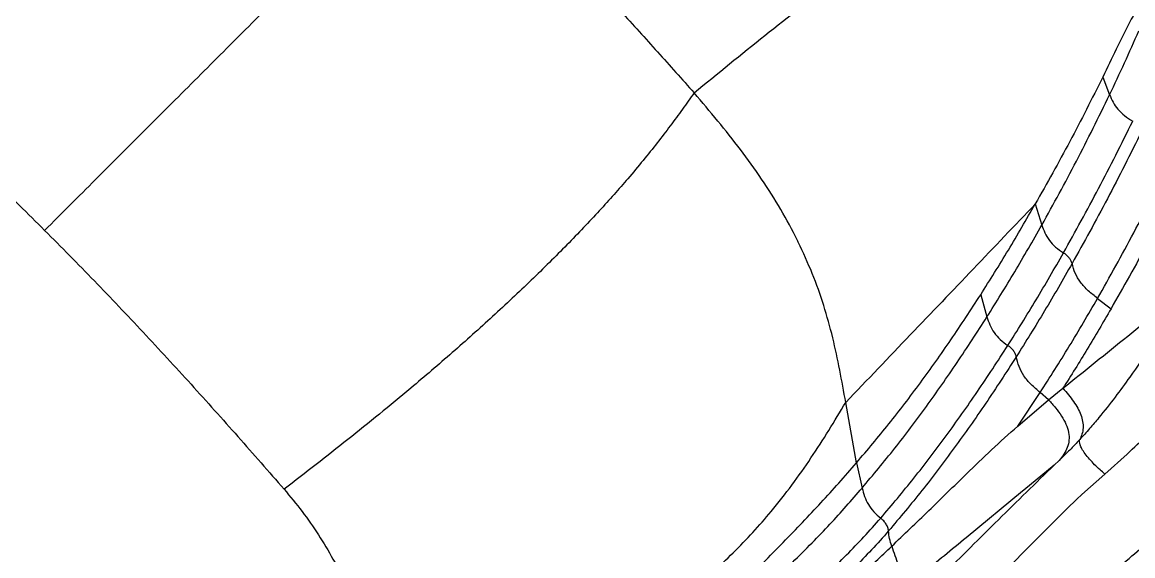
# Model space of a CAD drawing. Extents: x 1076 to 1148, y 508 to 635.
# Drawn here: x 1120.28 to 1136.08, y 560 to 567.59 of the extents above; entities that cross this region are included whole.
import ezdxf

# ---------------------------------------------------------------- set-up
doc = ezdxf.new("R2010")
doc.units = 0
doc.header["$MEASUREMENT"] = 0
doc.layers.add('1', color=4, linetype='Continuous')

# ---------------------------------------------------------------- blocks, each defined once
blk = doc.blocks.new('2026 TX')
at = {"layer": '1', "color": 3}
for p, q in [((59.892, 47.021), (59.988, 46.769)), ((58.931, 45.215), (58.931, 45.214)), ((58.931, 45.215), (59.024, 44.915)), ((58.154, 43.924), (58.244, 43.607)), ((59.817, 43.87), (60.008, 43.724)), ((59.817, 43.87), (59.817, 43.87)), ((58.682, 42.055), (58.999, 42.53)), ((58.999, 42.53), (58.999, 42.53)), ((59.121, 42.427), (58.999, 42.53)), ((59.121, 42.427), (59.323, 42.592)), ((56.388, 41.532), (56.235, 42.391)), ((58.682, 42.055), (59.121, 42.427)), ((59.27, 41.566), (59.201, 41.499)), ((59.921, 41.371), (60.237, 41.656)), ((56.388, 41.532), (56.468, 41.173)), ((59.201, 41.499), (58.768, 41.142)), ((59.592, 41.081), (59.921, 41.371)), ((58.75, 41.126), (57.95, 40.466)), ((58.768, 41.142), (58.75, 41.126)), ((59.521, 41.015), (59.592, 41.081))]:
    blk.add_line(p, q, dxfattribs=at)
for points, knots in [([(54.078, 46.796), (54.414, 47.071), (55.084, 47.621), (56.093, 48.4), (57.101, 49.144), (58.108, 49.854), (58.774, 50.297), (59.107, 50.518)], [0, 0, 0, 0, 0.2, 0.4, 0.6, 0.8, 1, 1, 1, 1]), ([(44.839, 44.839), (44.96, 44.96), (45.198, 45.198), (45.558, 45.558), (45.919, 45.919), (46.283, 46.283), (46.649, 46.649), (47.016, 47.016), (47.382, 47.382), (47.743, 47.743), (48.096, 48.096), (48.437, 48.437), (48.763, 48.763), (49.072, 49.072), (49.361, 49.361), (49.629, 49.629), (49.878, 49.878), (50.028, 50.028), (50.104, 50.104)], [0, 0, 0, 0, 0.06545, 0.12975, 0.193245, 0.256184, 0.318746, 0.381048, 0.443153, 0.505087, 0.566852, 0.628454, 0.689927, 0.751353, 0.812868, 0.874661, 0.936959, 1, 1, 1, 1]), ([(41.157, 48.245), (41.406, 48.027), (41.905, 47.591), (42.651, 46.923), (43.39, 46.243), (44.122, 45.549), (44.6, 45.076), (44.839, 44.839)], [0, 0, 0, 0, 0.200002, 0.400004, 0.600003, 0.800002, 1, 1, 1, 1]), ([(60.467, 48.158), (60.402, 48.039), (60.272, 47.802), (60.083, 47.418), (59.955, 47.153), (59.892, 47.021)], [0, 0, 0, 0, 0.33332, 0.66665, 1, 1, 1, 1]), ([(53.033, 47.959), (53.208, 47.765), (53.559, 47.378), (53.905, 46.99), (54.078, 46.796)], [0, 0, 0, 0, 0.5000004, 1, 1, 1, 1]), ([(59.988, 46.769), (60.06, 46.92), (60.202, 47.221), (60.337, 47.524), (60.404, 47.676)], [0, 0, 0, 0, 0.500002, 1, 1, 1, 1]), ([(59.892, 47.021), (59.737, 46.714), (59.427, 46.098), (59.097, 45.509), (58.931, 45.215)], [0, 0, 0, 0, 0.499996, 1, 1, 1, 1]), ([(54.078, 46.796), (54.023, 46.718), (53.913, 46.564), (53.74, 46.328), (53.556, 46.087), (53.356, 45.837), (53.151, 45.591), (52.941, 45.351), (52.731, 45.118), (52.507, 44.879), (52.27, 44.634), (52.021, 44.383), (51.76, 44.129), (51.491, 43.872), (51.213, 43.614), (50.928, 43.356), (50.638, 43.099), (50.344, 42.845), (49.998, 42.551), (49.599, 42.222), (49.15, 41.86), (48.698, 41.505), (48.397, 41.273), (48.245, 41.157)], [0, 0, 0, 0, 0.0520927, 0.1032998, 0.1537901, 0.2037132, 0.2532141, 0.294247, 0.3351588, 0.3760135, 0.4168624, 0.4577423, 0.4986773, 0.5396802, 0.5807569, 0.6219103, 0.6631456, 0.7044742, 0.7459171, 0.8083637, 0.8713286, 0.9350789, 1, 1, 1, 1]), ([(55.56, 44.672), (55.556, 44.68), (55.479, 44.837), (55.315, 45.14), (55.042, 45.571), (54.74, 45.99), (54.417, 46.397), (54.191, 46.663), (54.078, 46.796)], [0, 0, 0, 0, 0.0098523, 0.2070196, 0.4045666, 0.602485, 0.80083, 1, 1, 1, 1]), ([(59.024, 44.915), (59.189, 45.214), (59.52, 45.814), (59.832, 46.451), (59.988, 46.769)], [0, 0, 0, 0, 0.5, 1, 1, 1, 1]), ([(59.988, 46.769), (60.003, 46.733), (60.033, 46.663), (60.101, 46.561), (60.199, 46.468), (60.277, 46.419), (60.317, 46.394)], [0, 0, 0, 0, 0.255516, 0.503459, 0.748285, 1, 1, 1, 1]), ([(59.332, 44.52), (59.5, 44.822), (59.836, 45.426), (60.157, 46.071), (60.317, 46.394)], [0, 0, 0, 0, 0.5, 1, 1, 1, 1]), ([(60.446, 46.25), (60.284, 45.927), (59.96, 45.28), (59.623, 44.671), (59.454, 44.367)], [0, 0, 0, 0, 0.5, 1, 1, 1, 1]), ([(59.817, 43.87), (59.99, 44.178), (60.336, 44.795), (60.663, 45.45), (60.826, 45.777)], [0, 0, 0, 0, 0.500002, 1, 1, 1, 1]), ([(61.041, 45.625), (60.872, 45.301), (60.534, 44.651), (60.183, 44.033), (60.008, 43.724)], [0, 0, 0, 0, 0.499996, 1, 1, 1, 1]), ([(58.931, 45.214), (58.639, 44.908), (58.054, 44.295), (57.156, 43.355), (56.542, 42.712), (56.235, 42.391)], [0, 0, 0, 0, 0.333334, 0.666667, 1, 1, 1, 1]), ([(58.154, 43.924), (58.286, 44.133), (58.55, 44.552), (58.804, 44.994), (58.931, 45.214)], [0, 0, 0, 0, 0.5, 1, 1, 1, 1]), ([(58.244, 43.607), (58.376, 43.82), (58.641, 44.244), (58.896, 44.691), (59.024, 44.915)], [0, 0, 0, 0, 0.5, 1, 1, 1, 1]), ([(59.024, 44.915), (59.037, 44.877), (59.063, 44.804), (59.126, 44.696), (59.218, 44.598), (59.294, 44.546), (59.332, 44.519)], [0, 0, 0, 0, 0.255695, 0.503918, 0.748662, 1, 1, 1, 1]), ([(44.839, 44.839), (45.076, 44.6), (45.549, 44.122), (46.243, 43.39), (46.923, 42.651), (47.591, 41.905), (48.027, 41.406), (48.245, 41.157)], [0, 0, 0, 0, 0.199998, 0.399997, 0.599996, 0.799998, 1, 1, 1, 1]), ([(56.235, 42.391), (56.207, 42.544), (56.153, 42.851), (56.054, 43.312), (55.926, 43.77), (55.767, 44.226), (55.629, 44.523), (55.56, 44.672)], [0, 0, 0, 0, 0.201187, 0.401395, 0.601049, 0.800483, 1, 1, 1, 1]), ([(58.541, 43.201), (58.675, 43.415), (58.944, 43.844), (59.203, 44.294), (59.332, 44.519)], [0, 0, 0, 0, 0.500001, 1, 1, 1, 1]), ([(59.454, 44.367), (59.449, 44.381), (59.44, 44.409), (59.412, 44.45), (59.376, 44.488), (59.347, 44.509), (59.332, 44.52)], [0, 0, 0, 0, 0.250723, 0.499992, 0.749265, 1, 1, 1, 1]), ([(59.454, 44.367), (59.325, 44.14), (59.065, 43.688), (58.796, 43.257), (58.661, 43.041)], [0, 0, 0, 0, 0.499998, 1, 1, 1, 1]), ([(59.817, 43.87), (59.772, 43.906), (59.683, 43.977), (59.57, 44.098), (59.493, 44.231), (59.467, 44.321), (59.454, 44.367)], [0, 0, 0, 0, 0.254329, 0.501767, 0.747441, 1, 1, 1, 1]), ([(59.323, 42.592), (59.63, 42.839), (60.245, 43.334), (60.863, 43.832), (61.172, 44.08)], [0, 0, 0, 0, 0.499999, 1, 1, 1, 1]), ([(61.172, 44.08), (61.077, 43.935), (60.887, 43.644), (60.595, 43.205), (60.382, 42.902), (60.275, 42.751)], [0, 0, 0, 0, 0.333352, 0.666692, 1, 1, 1, 1]), ([(56.388, 41.532), (56.543, 41.714), (56.851, 42.079), (57.298, 42.666), (57.734, 43.278), (58.014, 43.708), (58.154, 43.924)], [0, 0, 0, 0, 0.25, 0.499998, 0.749999, 1, 1, 1, 1]), ([(58.999, 42.53), (59.138, 42.748), (59.417, 43.184), (59.683, 43.641), (59.817, 43.87)], [0, 0, 0, 0, 0.500001, 1, 1, 1, 1]), ([(56.468, 41.173), (56.623, 41.359), (56.934, 41.731), (57.383, 42.329), (57.821, 42.952), (58.103, 43.389), (58.244, 43.607)], [0, 0, 0, 0, 0.2499981, 0.4999978, 0.7499986, 1, 1, 1, 1]), ([(58.244, 43.607), (58.256, 43.569), (58.281, 43.494), (58.342, 43.384), (58.43, 43.283), (58.503, 43.229), (58.541, 43.201)], [0, 0, 0, 0, 0.255744, 0.504133, 0.748914, 1, 1, 1, 1]), ([(60.008, 43.724), (59.896, 43.531), (59.673, 43.146), (59.44, 42.776), (59.323, 42.592)], [0, 0, 0, 0, 0.499952, 1, 1, 1, 1]), ([(56.732, 40.743), (56.89, 40.931), (57.207, 41.307), (57.664, 41.911), (58.11, 42.539), (58.397, 42.98), (58.541, 43.201)], [0, 0, 0, 0, 0.2499981, 0.4999977, 0.7499986, 1, 1, 1, 1]), ([(58.661, 43.041), (58.656, 43.056), (58.647, 43.085), (58.62, 43.128), (58.585, 43.168), (58.555, 43.19), (58.541, 43.201)], [0, 0, 0, 0, 0.250737, 0.499986, 0.749242, 1, 1, 1, 1]), ([(58.661, 43.041), (58.517, 42.819), (58.229, 42.374), (57.781, 41.74), (57.322, 41.131), (57.003, 40.752), (56.844, 40.562)], [0, 0, 0, 0, 0.25, 0.500002, 0.750003, 1, 1, 1, 1]), ([(58.999, 42.53), (58.956, 42.568), (58.871, 42.641), (58.765, 42.766), (58.693, 42.903), (58.672, 42.995), (58.661, 43.041)], [0, 0, 0, 0, 0.254401, 0.50207, 0.747751, 1, 1, 1, 1]), ([(60.275, 42.751), (60.207, 42.656), (60.07, 42.468), (59.913, 42.272), (59.835, 42.174)], [0, 0, 0, 0, 0.500052, 1, 1, 1, 1]), ([(59.323, 42.592), (59.35, 42.561), (59.403, 42.5), (59.475, 42.406), (59.536, 42.31), (59.581, 42.214), (59.608, 42.118), (59.613, 42.025), (59.598, 41.938), (59.575, 41.887), (59.563, 41.861)], [0, 0, 0, 0, 0.137378, 0.271258, 0.399359, 0.521276, 0.638737, 0.755206, 0.874659, 1, 1, 1, 1]), ([(49.847, 37.645), (50.014, 37.695), (50.346, 37.795), (50.844, 37.96), (51.34, 38.143), (51.776, 38.327), (52.153, 38.504), (52.473, 38.668), (52.787, 38.844), (53.095, 39.031), (53.395, 39.228), (53.706, 39.45), (54.022, 39.697), (54.34, 39.969), (54.638, 40.251), (54.918, 40.542), (55.199, 40.864), (55.476, 41.218), (55.746, 41.603), (55.997, 41.995), (56.155, 42.258), (56.235, 42.391)], [0, 0, 0, 0, 0.058911, 0.117289, 0.175507, 0.233887, 0.27304, 0.312455, 0.352186, 0.392276, 0.432754, 0.473641, 0.523256, 0.573488, 0.624342, 0.67583, 0.727967, 0.794092, 0.861366, 0.929926, 1, 1, 1, 1]), ([(59.121, 42.427), (59.154, 42.389), (59.219, 42.316), (59.305, 42.201), (59.371, 42.083), (59.409, 41.965), (59.415, 41.85), (59.389, 41.745), (59.338, 41.65), (59.293, 41.594), (59.27, 41.566)], [0, 0, 0, 0, 0.135785, 0.266184, 0.388612, 0.504611, 0.619288, 0.738571, 0.865793, 1, 1, 1, 1]), ([(60.237, 41.656), (60.334, 41.747), (60.527, 41.928), (60.701, 42.106), (60.788, 42.195)], [0, 0, 0, 0, 0.5000031, 1, 1, 1, 1]), ([(57.953, 41.376), (58.071, 41.489), (58.305, 41.717), (58.557, 41.942), (58.682, 42.055)], [0, 0, 0, 0, 0.499999, 1, 1, 1, 1]), ([(59.835, 42.174), (59.792, 42.122), (59.706, 42.019), (59.61, 41.914), (59.563, 41.861)], [0, 0, 0, 0, 0.500095, 1, 1, 1, 1]), ([(59.563, 41.861), (59.516, 41.812), (59.423, 41.714), (59.321, 41.615), (59.27, 41.566)], [0, 0, 0, 0, 0.50002, 1, 1, 1, 1]), ([(59.921, 41.371), (59.898, 41.391), (59.847, 41.436), (59.772, 41.507), (59.7, 41.584), (59.637, 41.661), (59.592, 41.73), (59.567, 41.787), (59.56, 41.829), (59.562, 41.851), (59.563, 41.861)], [0, 0, 0, 0, 0.107227, 0.231411, 0.365489, 0.503283, 0.639807, 0.771132, 0.893235, 1, 1, 1, 1]), ([(54.752, 39.802), (54.855, 39.904), (55.062, 40.112), (55.351, 40.406), (55.627, 40.691), (55.89, 40.97), (56.141, 41.247), (56.305, 41.435), (56.388, 41.532)], [0, 0, 0, 0, 0.1528187, 0.3091965, 0.4710028, 0.6394509, 0.8154638, 1, 1, 1, 1]), ([(57.217, 39.536), (57.349, 39.668), (57.613, 39.932), (58.009, 40.328), (58.406, 40.722), (58.804, 41.114), (59.069, 41.371), (59.201, 41.499)], [0, 0, 0, 0, 0.200013, 0.400031, 0.600037, 0.800024, 1, 1, 1, 1]), ([(56.889, 40.345), (57.063, 40.512), (57.412, 40.847), (57.773, 41.2), (57.953, 41.376)], [0, 0, 0, 0, 0.500002, 1, 1, 1, 1]), ([(48.245, 41.157), (48.332, 41.052), (48.507, 40.842), (48.737, 40.508), (48.944, 40.163), (49.129, 39.809), (49.234, 39.568), (49.287, 39.448)], [0, 0, 0, 0, 0.199986, 0.399976, 0.599977, 0.799987, 1, 1, 1, 1]), ([(55.476, 40.115), (55.571, 40.208), (55.761, 40.394), (56.011, 40.658), (56.243, 40.913), (56.393, 41.086), (56.468, 41.173)], [0, 0, 0, 0, 0.249974, 0.499952, 0.749983, 1, 1, 1, 1]), ([(56.468, 41.173), (56.478, 41.133), (56.499, 41.055), (56.552, 40.939), (56.631, 40.832), (56.698, 40.773), (56.732, 40.743)], [0, 0, 0, 0, 0.255784, 0.50455, 0.749493, 1, 1, 1, 1]), ([(59.996, 39.937), (60.098, 40.027), (60.303, 40.207), (60.608, 40.469), (60.905, 40.724), (61.194, 40.972), (61.374, 41.131), (61.464, 41.21)], [0, 0, 0, 0, 0.200011, 0.400027, 0.600028, 0.800011, 1, 1, 1, 1]), ([(57.634, 39.118), (57.76, 39.245), (58.013, 39.499), (58.39, 39.882), (58.767, 40.263), (59.145, 40.643), (59.396, 40.891), (59.521, 41.015)], [0, 0, 0, 0, 0.200017, 0.40003, 0.600036, 0.800027, 1, 1, 1, 1]), ([(55.69, 39.674), (55.788, 39.769), (55.985, 39.958), (56.248, 40.222), (56.495, 40.477), (56.653, 40.655), (56.732, 40.743)], [0, 0, 0, 0, 0.249978, 0.499957, 0.74999, 1, 1, 1, 1]), ([(56.844, 40.562), (56.841, 40.579), (56.835, 40.611), (56.81, 40.66), (56.776, 40.706), (56.747, 40.731), (56.732, 40.743)], [0, 0, 0, 0, 0.2507768, 0.4999644, 0.7491692, 1, 1, 1, 1]), ([(56.844, 40.562), (56.764, 40.472), (56.604, 40.293), (56.354, 40.037), (56.09, 39.771), (55.895, 39.579), (55.797, 39.483)], [0, 0, 0, 0, 0.2500057, 0.5000405, 0.7500202, 1, 1, 1, 1]), ([(57.95, 40.466), (57.741, 40.295), (57.324, 39.952), (56.924, 39.63), (56.724, 39.469)], [0, 0, 0, 0, 0.5, 1, 1, 1, 1]), ([(56.889, 40.345), (56.878, 40.381), (56.854, 40.454), (56.847, 40.526), (56.844, 40.562)], [0, 0, 0, 0, 0.494837, 1, 1, 1, 1]), ([(55.056, 38.702), (55.162, 38.794), (55.374, 38.979), (55.667, 39.234), (55.94, 39.474), (56.194, 39.7), (56.433, 39.918), (56.663, 40.131), (56.814, 40.274), (56.889, 40.345)], [0, 0, 0, 0, 0.142862, 0.285688, 0.428503, 0.571369, 0.714274, 0.857153, 1, 1, 1, 1]), ([(56.889, 40.345), (56.904, 40.3), (56.933, 40.214), (56.979, 40.09), (57, 39.969), (56.988, 39.855), (56.946, 39.751), (56.882, 39.654), (56.806, 39.561), (56.752, 39.5), (56.724, 39.469)], [0, 0, 0, 0, 0.1333701, 0.2572615, 0.3714881, 0.4833142, 0.6013957, 0.7288257, 0.8631179, 1, 1, 1, 1])]:
    blk.add_open_spline(points, degree=3, knots=knots, dxfattribs=at)

msp = doc.modelspace()

# ---------------------------------------------------------------- block references
at = {"layer": '1'}
msp.add_blockref('2026 TX', (1075.762, 519.794), dxfattribs=at)

doc.saveas('drawing.dxf')
